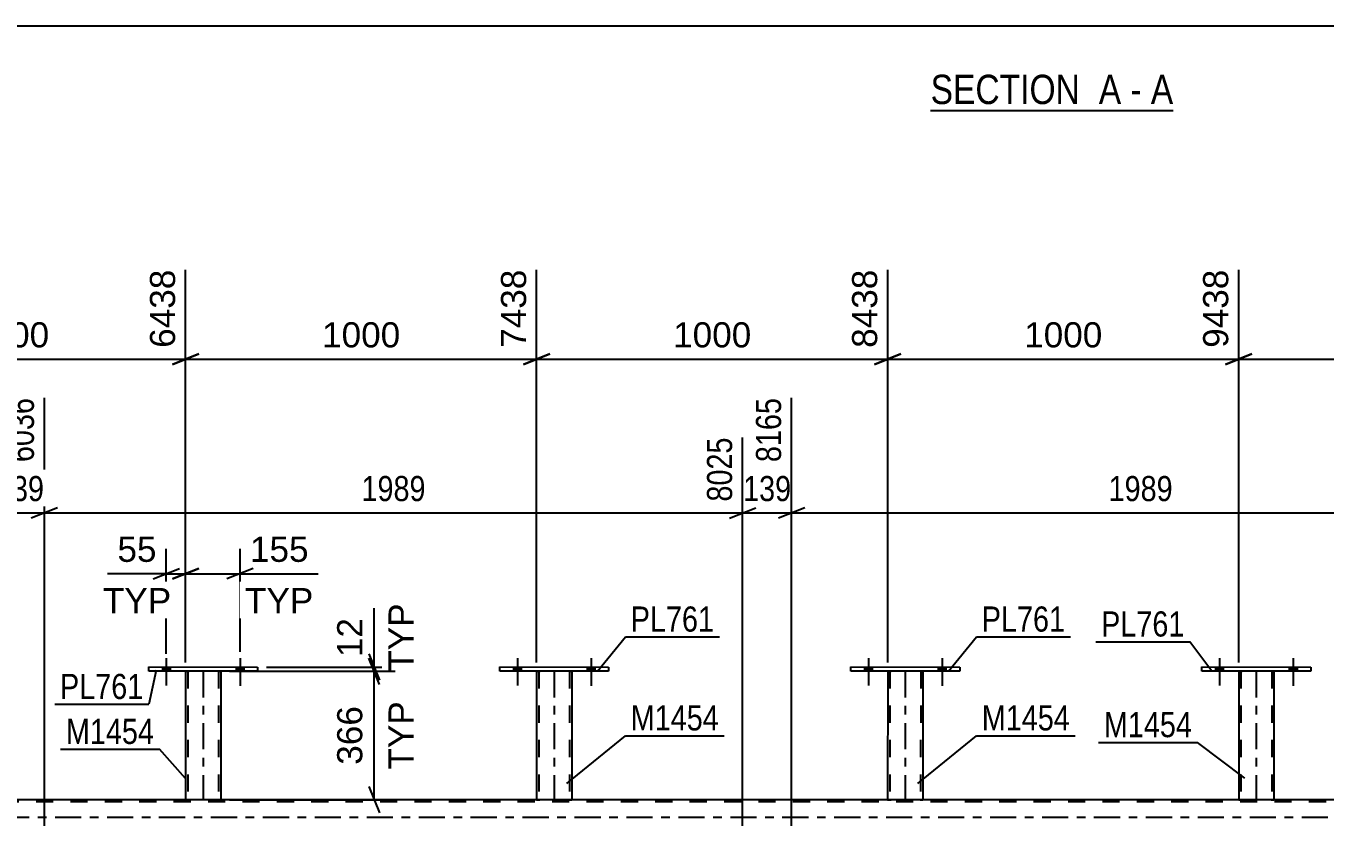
# Model space of a CAD drawing. Header units: millimetres. Extents: x 0 to 3371, y 0 to 1899.
# Drawn here: x 279.7 to 427.7, y 411.1 to 502.2 of the extents above; entities that cross this region are included whole.
import ezdxf

# ---------------------------------------------------------------- set-up
doc = ezdxf.new("R2010")
doc.units = ezdxf.units.MM
doc.linetypes.add('DXK_LINE_DOT2', pattern=[3.9198, 1.9599, -1.9599])
doc.linetypes.add('DXK_LINE_DOT3', pattern=[5.9187, 2.979, -0.9799, 0.9799, -0.9799])
doc.styles.add('Arial', font='ARIAL.TTF', dxfattribs={"height": 0.2})
doc.styles.add('Arial Narrow', font='ARIALN.TTF', dxfattribs={"height": 0.2})

# ---------------------------------------------------------------- blocks, each defined once
blk = doc.blocks.new('Unknown-203723786-11 - 5508')
at = {"color": 6, "linetype": 'Continuous'}
blk.add_line((382.79, 492.6), (410.44, 492.6), dxfattribs=at)
at = {"color": 0, "linetype": 'Continuous'}
for points in [[(400.9, 493.35), (400.9, 496.85), (382.79, 496.85), (382.79, 493.35)], [(404.51, 493.35), (404.51, 496.85), (401.95, 496.85), (401.95, 493.35)], [(406.83, 493.35), (406.83, 496.85), (405.56, 496.85), (405.56, 493.35)], [(410.44, 493.35), (410.44, 496.85), (407.88, 496.85), (407.88, 493.35)]]:
    blk.add_wipeout(points, dxfattribs=at)
at = {"color": 7, "linetype": 'Continuous', "style": 'Arial Narrow'}
for s, p in [('SECTION ', (382.79, 493.35)), ('A', (401.95, 493.35)), ('A', (407.88, 493.35)), ('-', (405.56, 493.35))]:
    blk.add_text(s, height=3.34, dxfattribs=at).set_placement(p)
blk = doc.blocks.new('Part-203723786-2954 - 2801')
at = {"color": 2, "linetype": 'Continuous'}
for p, q in [((413.7, 428.72), (413.7, 429.2)), ((413.7, 429.2), (426.1, 429.19)), ((426.1, 428.71), (413.7, 428.72)), ((426.1, 429.19), (426.1, 428.71))]:
    blk.add_line(p, q, dxfattribs=at)
blk = doc.blocks.new('Part-203723786-2871 - 2801')
at = {"color": 2, "linetype": 'Continuous'}
for p, q in [((297.9, 428.72), (297.9, 414.08)), ((301.9, 428.72), (301.9, 414.08)), ((297.93, 414.08), (297.9, 414.08)), ((298.04, 414.08), (297.93, 414.08)), ((298.19, 414.08), (298.04, 414.08)), ((301.6, 414.08), (298.19, 414.08)), ((301.76, 414.08), (301.6, 414.08)), ((301.86, 414.08), (301.76, 414.08)), ((301.9, 414.08), (301.86, 414.08))]:
    blk.add_line(p, q, dxfattribs=at)
at = {"color": 7, "linetype": 'DXK_LINE_DOT2'}
for p, q in [((297.9, 428.72), (297.9, 428.72)), ((297.9, 428.72), (297.9, 428.72)), ((297.9, 428.72), (297.9, 428.72)), ((297.94, 428.72), (297.9, 428.72)), ((297.9, 428.72), (297.94, 428.72)), ((298.04, 428.72), (297.94, 428.72)), ((297.94, 428.72), (298.04, 428.72)), ((298.2, 428.72), (298.04, 428.72)), ((298.04, 428.72), (298.2, 428.72)), ((298.14, 428.72), (298.14, 428.72)), ((298.14, 428.72), (298.14, 414.08)), ((298.16, 428.72), (298.14, 428.72)), ((298.14, 428.72), (298.16, 428.72)), ((298.21, 428.72), (298.16, 428.72)), ((298.16, 428.72), (298.21, 428.72)), ((301.6, 428.72), (298.2, 428.72)), ((301.6, 428.72), (298.2, 428.72)), ((301.51, 428.72), (298.21, 428.72)), ((298.21, 428.72), (298.29, 428.72)), ((301.59, 428.72), (298.29, 428.72)), ((301.59, 428.72), (301.51, 428.72)), ((301.64, 428.72), (301.59, 428.72)), ((301.59, 428.72), (301.64, 428.72)), ((301.6, 428.72), (301.76, 428.72)), ((301.76, 428.72), (301.6, 428.72)), ((301.66, 428.72), (301.64, 428.72)), ((301.64, 428.72), (301.66, 428.72)), ((301.66, 428.72), (301.66, 428.72)), ((301.66, 428.72), (301.66, 414.08)), ((301.76, 428.72), (301.86, 428.72)), ((301.86, 428.72), (301.76, 428.72)), ((301.86, 428.72), (301.9, 428.72)), ((301.9, 428.72), (301.86, 428.72)), ((301.9, 428.72), (301.9, 428.72)), ((301.9, 428.72), (301.9, 428.72)), ((301.9, 428.72), (301.9, 428.72)), ((297.9, 414.08), (297.93, 414.08)), ((297.93, 414.08), (298.04, 414.08)), ((298.04, 414.08), (298.19, 414.08)), ((298.14, 414.08), (298.15, 414.08)), ((298.14, 414.08), (298.15, 414.08)), ((301.51, 414.08), (298.15, 414.08)), ((298.15, 414.08), (298.19, 414.08)), ((301.6, 414.08), (298.19, 414.08)), ((298.19, 414.08), (298.21, 414.08)), ((298.21, 414.08), (298.28, 414.08)), ((301.59, 414.08), (298.28, 414.08)), ((301.59, 414.08), (301.51, 414.08)), ((301.64, 414.08), (301.59, 414.08)), ((301.59, 414.08), (301.64, 414.08)), ((301.6, 414.08), (301.76, 414.08)), ((301.66, 414.08), (301.64, 414.08)), ((301.64, 414.08), (301.66, 414.08)), ((301.76, 414.08), (301.86, 414.08)), ((301.86, 414.08), (301.9, 414.08))]:
    blk.add_line(p, q, dxfattribs=at)
at = {"color": 7, "linetype": 'DXK_LINE_DOT3'}
blk.add_line((299.9, 428.72), (299.9, 414.08), dxfattribs=at)
blk = doc.blocks.new('Bolt-203723786-3296 - 2801')
at = {"linetype": 'Continuous'}
for points in [[(415.26, 428.72), (416.14, 428.72), (416.14, 429.2), (415.26, 429.2)], [(423.66, 428.71), (424.54, 428.71), (424.54, 429.19), (423.66, 429.19)]]:
    blk.add_hatch(color=1, dxfattribs=at).paths.add_polyline_path(points)
at = {"color": 1, "linetype": 'Continuous'}
for p, q in [((415.7, 430.2), (415.7, 427.08)), ((424.1, 430.19), (424.1, 427.07)), ((415.26, 429.2), (415.26, 428.72)), ((416.14, 429.2), (416.14, 428.72)), ((423.66, 429.19), (423.66, 428.71)), ((424.54, 429.19), (424.54, 428.71))]:
    blk.add_line(p, q, dxfattribs=at)
blk = doc.blocks.new('Bolt-203723786-2903 - 2801')
at = {"linetype": 'Continuous'}
for points in [[(335.26, 428.72), (336.14, 428.72), (336.14, 429.2), (335.26, 429.2)], [(343.66, 428.71), (344.54, 428.71), (344.54, 429.19), (343.66, 429.19)]]:
    blk.add_hatch(color=1, dxfattribs=at).paths.add_polyline_path(points)
at = {"color": 1, "linetype": 'Continuous'}
for p, q in [((335.7, 430.2), (335.7, 427.08)), ((344.1, 430.19), (344.1, 427.07)), ((335.26, 429.2), (335.26, 428.72)), ((336.14, 429.2), (336.14, 428.72)), ((343.66, 429.19), (343.66, 428.71)), ((344.54, 429.19), (344.54, 428.71))]:
    blk.add_line(p, q, dxfattribs=at)
blk = doc.blocks.new('Bolt-203723786-2904 - 2801')
at = {"linetype": 'Continuous'}
for points in [[(335.26, 428.72), (336.14, 428.72), (336.14, 429.2), (335.26, 429.2)], [(343.66, 428.71), (344.54, 428.71), (344.54, 429.19), (343.66, 429.19)]]:
    blk.add_hatch(color=1, dxfattribs=at).paths.add_polyline_path(points)
at = {"color": 1, "linetype": 'Continuous'}
for p, q in [((335.7, 430.2), (335.7, 427.08)), ((344.1, 430.19), (344.1, 427.07)), ((335.26, 429.2), (335.26, 428.72)), ((336.14, 429.2), (336.14, 428.72)), ((343.66, 429.19), (343.66, 428.71)), ((344.54, 429.19), (344.54, 428.71))]:
    blk.add_line(p, q, dxfattribs=at)
blk = doc.blocks.new('Bolt-203723786-3226 - 2801')
at = {"linetype": 'Continuous'}
for points in [[(295.26, 428.72), (296.14, 428.72), (296.14, 429.2), (295.26, 429.2)], [(303.66, 428.71), (304.54, 428.71), (304.54, 429.19), (303.66, 429.19)]]:
    blk.add_hatch(color=1, dxfattribs=at).paths.add_polyline_path(points)
at = {"color": 1, "linetype": 'Continuous'}
for p, q in [((295.7, 430.2), (295.7, 427.08)), ((304.1, 430.19), (304.1, 427.07)), ((295.26, 429.2), (295.26, 428.72)), ((296.14, 429.2), (296.14, 428.72)), ((303.66, 429.19), (303.66, 428.71)), ((304.54, 429.19), (304.54, 428.71))]:
    blk.add_line(p, q, dxfattribs=at)
blk = doc.blocks.new('Bolt-203723786-3197 - 2801')
at = {"linetype": 'Continuous'}
for points in [[(375.26, 428.72), (376.14, 428.72), (376.14, 429.2), (375.26, 429.2)], [(383.66, 428.71), (384.54, 428.71), (384.54, 429.19), (383.66, 429.19)]]:
    blk.add_hatch(color=1, dxfattribs=at).paths.add_polyline_path(points)
at = {"color": 1, "linetype": 'Continuous'}
for p, q in [((375.7, 430.2), (375.7, 427.08)), ((384.1, 430.19), (384.1, 427.07)), ((375.26, 429.2), (375.26, 428.72)), ((376.14, 429.2), (376.14, 428.72)), ((383.66, 429.19), (383.66, 428.71)), ((384.54, 429.19), (384.54, 428.71))]:
    blk.add_line(p, q, dxfattribs=at)
blk = doc.blocks.new('Part-203723786-2979 - 2801')
at = {"color": 2, "linetype": 'Continuous'}
for p, q in [((337.9, 428.72), (337.89, 414.08)), ((341.9, 428.72), (341.89, 414.08)), ((337.93, 414.08), (337.89, 414.08)), ((338.04, 414.08), (337.93, 414.08)), ((338.19, 414.08), (338.04, 414.08)), ((341.6, 414.08), (338.19, 414.08)), ((341.75, 414.08), (341.6, 414.08)), ((341.86, 414.08), (341.75, 414.08)), ((341.89, 414.08), (341.86, 414.08))]:
    blk.add_line(p, q, dxfattribs=at)
at = {"color": 7, "linetype": 'DXK_LINE_DOT2'}
for p, q in [((337.9, 428.72), (337.9, 428.72)), ((337.9, 428.72), (337.9, 428.72)), ((337.9, 428.72), (337.9, 428.72)), ((337.94, 428.72), (337.9, 428.72)), ((337.9, 428.72), (337.94, 428.72)), ((338.04, 428.72), (337.94, 428.72)), ((337.94, 428.72), (338.04, 428.72)), ((338.2, 428.72), (338.04, 428.72)), ((338.04, 428.72), (338.2, 428.72)), ((338.14, 428.72), (338.13, 414.08)), ((338.14, 428.72), (338.14, 428.72)), ((338.16, 428.72), (338.14, 428.72)), ((338.14, 428.72), (338.16, 428.72)), ((338.21, 428.72), (338.16, 428.72)), ((338.16, 428.72), (338.21, 428.72)), ((341.6, 428.72), (338.2, 428.72)), ((341.6, 428.72), (338.2, 428.72)), ((341.51, 428.72), (338.21, 428.72)), ((338.21, 428.72), (338.29, 428.72)), ((341.59, 428.72), (338.29, 428.72)), ((341.59, 428.72), (341.51, 428.72)), ((341.64, 428.72), (341.59, 428.72)), ((341.59, 428.72), (341.64, 428.72)), ((341.6, 428.72), (341.76, 428.72)), ((341.76, 428.72), (341.6, 428.72)), ((341.66, 428.72), (341.64, 428.72)), ((341.64, 428.72), (341.66, 428.72)), ((341.66, 428.72), (341.65, 414.08)), ((341.66, 428.72), (341.66, 428.72)), ((341.76, 428.72), (341.86, 428.72)), ((341.86, 428.72), (341.76, 428.72)), ((341.86, 428.72), (341.9, 428.72)), ((341.9, 428.72), (341.86, 428.72)), ((341.9, 428.72), (341.9, 428.72)), ((341.9, 428.72), (341.9, 428.72)), ((341.9, 428.72), (341.9, 428.72)), ((337.89, 414.08), (337.93, 414.08)), ((337.93, 414.08), (338.04, 414.08)), ((338.04, 414.08), (338.19, 414.08)), ((338.13, 414.08), (338.15, 414.08)), ((338.13, 414.08), (338.15, 414.08)), ((341.51, 414.08), (338.15, 414.08)), ((338.15, 414.08), (338.19, 414.08)), ((341.6, 414.08), (338.19, 414.08)), ((338.19, 414.08), (338.21, 414.08)), ((338.21, 414.08), (338.28, 414.08)), ((341.58, 414.08), (338.28, 414.08)), ((341.58, 414.08), (341.51, 414.08)), ((341.64, 414.08), (341.58, 414.08)), ((341.58, 414.08), (341.64, 414.08)), ((341.6, 414.08), (341.75, 414.08)), ((341.65, 414.08), (341.64, 414.08)), ((341.64, 414.08), (341.65, 414.08)), ((341.75, 414.08), (341.86, 414.08)), ((341.86, 414.08), (341.89, 414.08))]:
    blk.add_line(p, q, dxfattribs=at)
at = {"color": 7, "linetype": 'DXK_LINE_DOT3'}
blk.add_line((339.9, 428.72), (339.89, 414.08), dxfattribs=at)
blk = doc.blocks.new('Part-203723786-2984 - 2801')
at = {"color": 2, "linetype": 'Continuous'}
for p, q in [((333.7, 428.72), (333.7, 429.2)), ((333.7, 429.2), (346.1, 429.19)), ((346.1, 428.71), (333.7, 428.72)), ((346.1, 429.19), (346.1, 428.71))]:
    blk.add_line(p, q, dxfattribs=at)
blk = doc.blocks.new('Part-203723786-3054 - 2801')
at = {"color": 2, "linetype": 'Continuous'}
for p, q in [((293.7, 428.72), (293.7, 429.2)), ((293.7, 429.2), (306.1, 429.19)), ((306.1, 428.71), (293.7, 428.72)), ((306.1, 429.19), (306.1, 428.71))]:
    blk.add_line(p, q, dxfattribs=at)
blk = doc.blocks.new('Part-203723786-3059 - 2801')
at = {"color": 2, "linetype": 'Continuous'}
for p, q in [((377.9, 428.72), (377.89, 414.08)), ((381.9, 428.72), (381.89, 414.08)), ((377.93, 414.08), (377.89, 414.08)), ((378.03, 414.08), (377.93, 414.08)), ((378.19, 414.08), (378.03, 414.08)), ((381.6, 414.08), (378.19, 414.08)), ((381.75, 414.08), (381.6, 414.08)), ((381.86, 414.08), (381.75, 414.08)), ((381.89, 414.08), (381.86, 414.08))]:
    blk.add_line(p, q, dxfattribs=at)
at = {"color": 7, "linetype": 'DXK_LINE_DOT2'}
for p, q in [((377.9, 428.72), (377.9, 428.72)), ((377.9, 428.72), (377.9, 428.72)), ((377.9, 428.72), (377.9, 428.72)), ((377.93, 428.72), (377.9, 428.72)), ((377.9, 428.72), (377.93, 428.72)), ((378.04, 428.72), (377.93, 428.72)), ((377.93, 428.72), (378.04, 428.72)), ((378.19, 428.72), (378.04, 428.72)), ((378.04, 428.72), (378.19, 428.72)), ((378.14, 428.72), (378.13, 414.08)), ((378.14, 428.72), (378.14, 428.72)), ((378.16, 428.72), (378.14, 428.72)), ((378.14, 428.72), (378.16, 428.72)), ((378.21, 428.72), (378.16, 428.72)), ((378.16, 428.72), (378.21, 428.72)), ((381.6, 428.72), (378.19, 428.72)), ((381.6, 428.72), (378.19, 428.72)), ((381.51, 428.72), (378.21, 428.72)), ((378.21, 428.72), (378.29, 428.72)), ((381.59, 428.72), (378.29, 428.72)), ((381.59, 428.72), (381.51, 428.72)), ((381.64, 428.72), (381.59, 428.72)), ((381.59, 428.72), (381.64, 428.72)), ((381.6, 428.72), (381.76, 428.72)), ((381.76, 428.72), (381.6, 428.72)), ((381.66, 428.72), (381.64, 428.72)), ((381.64, 428.72), (381.66, 428.72)), ((381.66, 428.72), (381.65, 414.08)), ((381.66, 428.72), (381.66, 428.72)), ((381.76, 428.72), (381.86, 428.72)), ((381.86, 428.72), (381.76, 428.72)), ((381.86, 428.72), (381.9, 428.72)), ((381.9, 428.72), (381.86, 428.72)), ((381.9, 428.72), (381.9, 428.72)), ((381.9, 428.72), (381.9, 428.72)), ((381.9, 428.72), (381.9, 428.72)), ((377.89, 414.08), (377.93, 414.08)), ((377.93, 414.08), (378.03, 414.08)), ((378.03, 414.08), (378.19, 414.08)), ((378.13, 414.08), (378.15, 414.08)), ((378.13, 414.08), (378.15, 414.08)), ((381.51, 414.08), (378.15, 414.08)), ((378.15, 414.08), (378.19, 414.08)), ((381.6, 414.08), (378.19, 414.08)), ((378.19, 414.08), (378.2, 414.08)), ((378.2, 414.08), (378.28, 414.08)), ((381.58, 414.08), (378.28, 414.08)), ((381.58, 414.08), (381.51, 414.08)), ((381.64, 414.08), (381.58, 414.08)), ((381.58, 414.08), (381.64, 414.08)), ((381.6, 414.08), (381.75, 414.08)), ((381.65, 414.08), (381.64, 414.08)), ((381.64, 414.08), (381.65, 414.08)), ((381.75, 414.08), (381.86, 414.08)), ((381.86, 414.08), (381.89, 414.08))]:
    blk.add_line(p, q, dxfattribs=at)
at = {"color": 7, "linetype": 'DXK_LINE_DOT3'}
blk.add_line((379.9, 428.72), (379.89, 414.08), dxfattribs=at)
blk = doc.blocks.new('Part-203723786-3064 - 2801')
at = {"color": 2, "linetype": 'Continuous'}
for p, q in [((373.7, 428.72), (373.7, 429.2)), ((373.7, 429.2), (386.1, 429.19)), ((386.1, 428.71), (373.7, 428.72)), ((386.1, 429.19), (386.1, 428.71))]:
    blk.add_line(p, q, dxfattribs=at)
blk = doc.blocks.new('Part-203723786-3069 - 2801')
at = {"color": 2, "linetype": 'Continuous'}
for p, q in [((417.9, 428.72), (417.9, 414.08)), ((421.9, 428.72), (421.9, 414.08)), ((417.93, 414.08), (417.9, 414.08)), ((418.04, 414.08), (417.93, 414.08)), ((418.19, 414.08), (418.04, 414.08)), ((421.6, 414.08), (418.19, 414.08)), ((421.76, 414.08), (421.6, 414.08)), ((421.86, 414.08), (421.76, 414.08)), ((421.9, 414.08), (421.86, 414.08))]:
    blk.add_line(p, q, dxfattribs=at)
at = {"color": 7, "linetype": 'DXK_LINE_DOT2'}
for p, q in [((417.9, 428.72), (417.9, 428.72)), ((417.9, 428.72), (417.9, 428.72)), ((417.9, 428.72), (417.9, 428.72)), ((417.94, 428.72), (417.9, 428.72)), ((417.9, 428.72), (417.94, 428.72)), ((418.04, 428.72), (417.94, 428.72)), ((417.94, 428.72), (418.04, 428.72)), ((418.2, 428.72), (418.04, 428.72)), ((418.04, 428.72), (418.2, 428.72)), ((418.14, 428.72), (418.14, 428.72)), ((418.14, 428.72), (418.14, 414.08)), ((418.16, 428.72), (418.14, 428.72)), ((418.14, 428.72), (418.16, 428.72)), ((418.21, 428.72), (418.16, 428.72)), ((418.16, 428.72), (418.21, 428.72)), ((421.6, 428.72), (418.2, 428.72)), ((421.6, 428.72), (418.2, 428.72)), ((421.51, 428.72), (418.21, 428.72)), ((418.21, 428.72), (418.29, 428.72)), ((421.59, 428.72), (418.29, 428.72)), ((421.59, 428.72), (421.51, 428.72)), ((421.64, 428.72), (421.59, 428.72)), ((421.59, 428.72), (421.64, 428.72)), ((421.6, 428.72), (421.76, 428.72)), ((421.76, 428.72), (421.6, 428.72)), ((421.66, 428.72), (421.64, 428.72)), ((421.64, 428.72), (421.66, 428.72)), ((421.66, 428.72), (421.66, 428.72)), ((421.66, 428.72), (421.66, 414.08)), ((421.76, 428.72), (421.86, 428.72)), ((421.86, 428.72), (421.76, 428.72)), ((421.86, 428.72), (421.9, 428.72)), ((421.9, 428.72), (421.86, 428.72)), ((421.9, 428.72), (421.9, 428.72)), ((421.9, 428.72), (421.9, 428.72)), ((421.9, 428.72), (421.9, 428.72)), ((417.9, 414.08), (417.93, 414.08)), ((417.93, 414.08), (418.04, 414.08)), ((418.04, 414.08), (418.19, 414.08)), ((418.14, 414.08), (418.15, 414.08)), ((418.14, 414.08), (418.15, 414.08)), ((421.51, 414.08), (418.15, 414.08)), ((418.15, 414.08), (418.19, 414.08)), ((421.6, 414.08), (418.19, 414.08)), ((418.19, 414.08), (418.21, 414.08)), ((418.21, 414.08), (418.28, 414.08)), ((421.59, 414.08), (418.28, 414.08)), ((421.59, 414.08), (421.51, 414.08)), ((421.64, 414.08), (421.59, 414.08)), ((421.59, 414.08), (421.64, 414.08)), ((421.6, 414.08), (421.76, 414.08)), ((421.66, 414.08), (421.64, 414.08)), ((421.64, 414.08), (421.66, 414.08)), ((421.76, 414.08), (421.86, 414.08)), ((421.86, 414.08), (421.9, 414.08))]:
    blk.add_line(p, q, dxfattribs=at)
at = {"color": 7, "linetype": 'DXK_LINE_DOT3'}
blk.add_line((419.9, 428.72), (419.9, 414.08), dxfattribs=at)
blk = doc.blocks.new('Bolt-203723786-3227 - 2801')
at = {"linetype": 'Continuous'}
for points in [[(295.26, 428.72), (296.14, 428.72), (296.14, 429.2), (295.26, 429.2)], [(303.66, 428.71), (304.54, 428.71), (304.54, 429.19), (303.66, 429.19)]]:
    blk.add_hatch(color=1, dxfattribs=at).paths.add_polyline_path(points)
at = {"color": 1, "linetype": 'Continuous'}
for p, q in [((295.7, 430.2), (295.7, 427.08)), ((304.1, 430.19), (304.1, 427.07)), ((295.26, 429.2), (295.26, 428.72)), ((296.14, 429.2), (296.14, 428.72)), ((303.66, 429.19), (303.66, 428.71)), ((304.54, 429.19), (304.54, 428.71))]:
    blk.add_line(p, q, dxfattribs=at)
blk = doc.blocks.new('Part-203723786-3246 - 2801')
at = {"color": 7, "linetype": 'DXK_LINE_DOT2'}
for p, q in [((761.03, 413.84), (40.36, 413.84)), ((301.9, 414.08), (301.42, 414.08)), ((341.89, 414.08), (341.41, 414.08)), ((381.89, 414.08), (381.41, 414.08)), ((421.9, 414.08), (421.42, 414.08))]:
    blk.add_line(p, q, dxfattribs=at)
at = {"color": 2, "linetype": 'Continuous'}
for p, q in [((301.42, 414.08), (261.9, 414.08)), ((341.41, 414.08), (301.9, 414.08)), ((381.41, 414.08), (341.89, 414.08)), ((421.42, 414.08), (381.89, 414.08)), ((461.42, 414.08), (421.9, 414.08))]:
    blk.add_line(p, q, dxfattribs=at)
at = {"color": 7, "linetype": 'DXK_LINE_DOT3'}
blk.add_line((40.36, 412.08), (761.03, 412.08), dxfattribs=at)
blk = doc.blocks.new('Bolt-203723786-3297 - 2801')
at = {"linetype": 'Continuous'}
for points in [[(415.26, 428.72), (416.14, 428.72), (416.14, 429.2), (415.26, 429.2)], [(423.66, 428.71), (424.54, 428.71), (424.54, 429.19), (423.66, 429.19)]]:
    blk.add_hatch(color=1, dxfattribs=at).paths.add_polyline_path(points)
at = {"color": 1, "linetype": 'Continuous'}
for p, q in [((415.7, 430.2), (415.7, 427.08)), ((424.1, 430.19), (424.1, 427.07)), ((415.26, 429.2), (415.26, 428.72)), ((416.14, 429.2), (416.14, 428.72)), ((423.66, 429.19), (423.66, 428.71)), ((424.54, 429.19), (424.54, 428.71))]:
    blk.add_line(p, q, dxfattribs=at)
blk = doc.blocks.new('Bolt-203723786-3318 - 2801')
at = {"linetype": 'Continuous'}
for points in [[(375.26, 428.72), (376.14, 428.72), (376.14, 429.2), (375.26, 429.2)], [(383.66, 428.71), (384.54, 428.71), (384.54, 429.19), (383.66, 429.19)]]:
    blk.add_hatch(color=1, dxfattribs=at).paths.add_polyline_path(points)
at = {"color": 1, "linetype": 'Continuous'}
for p, q in [((375.7, 430.2), (375.7, 427.08)), ((384.1, 430.19), (384.1, 427.07)), ((375.26, 429.2), (375.26, 428.72)), ((376.14, 429.2), (376.14, 428.72)), ((383.66, 429.19), (383.66, 428.71)), ((384.54, 429.19), (384.54, 428.71))]:
    blk.add_line(p, q, dxfattribs=at)
blk = doc.blocks.new('StraightDimension-203723786-6045 - 5508')
at = {"color": 7, "linetype": 'Continuous'}
blk.add_line((39.72, 502.25), (750.17, 502.25), dxfattribs=at)
blk = doc.blocks.new('StraightDimension-203723786-4493 - 2801')
at = {"color": 7, "linetype": 'Continuous'}
for p, q in [((337.9, 429.72), (337.9, 474.47)), ((377.9, 429.72), (377.9, 474.47)), ((339.4, 464.87), (336.4, 463.67)), ((376.4, 463.67), (379.4, 464.87)), ((337.9, 464.27), (377.9, 464.27))]:
    blk.add_line(p, q, dxfattribs=at)
at = {"color": 0}
blk.add_wipeout([(362.95, 465.02), (362.95, 469.22), (352.85, 469.22), (352.85, 465.02)], dxfattribs=at)
at = {"color": 3, "style": 'Arial'}
blk.add_text('1000', height=2.865, dxfattribs=at).set_placement((353.45, 465.62))
at = {"color": 0, "linetype": 'Continuous'}
blk.add_wipeout([(377.3, 475.07), (373.1, 475.07), (373.1, 464.97), (377.3, 464.97)], dxfattribs=at)
at = {"color": 3, "linetype": 'Continuous', "style": 'Arial'}
blk.add_text('8438', height=2.865, rotation=90.0002, dxfattribs=at).set_placement((376.7, 465.57))
blk = doc.blocks.new('StraightDimension-203723786-3433 - 2801')
at = {"color": 7, "linetype": 'Continuous'}
for p, q in [((319.38, 429.19), (319.38, 435.89)), ((319.38, 429.19), (319.38, 435.89)), ((318.78, 430.69), (319.98, 427.69)), ((319.98, 427.22), (318.78, 430.22)), ((302.9, 428.72), (321.78, 428.72)), ((307.1, 429.19), (321.78, 429.19)), ((319.38, 428.72), (319.38, 429.19))]:
    blk.add_line(p, q, dxfattribs=at)
at = {"color": 0, "linetype": 'Continuous'}
blk.add_wipeout([(324.48, 437.03), (320.28, 437.03), (320.28, 428.06), (324.48, 428.06)], dxfattribs=at)
at = {"color": 0}
blk.add_wipeout([(318.63, 435.37), (314.43, 435.37), (314.43, 429.72), (318.63, 429.72)], dxfattribs=at)
at = {"color": 3, "linetype": 'Continuous', "style": 'Arial'}
blk.add_text('TYP', height=2.865, rotation=90.0002, dxfattribs=at).set_placement((323.88, 428.66))
at = {"color": 3, "style": 'Arial'}
blk.add_text('12', height=2.865, rotation=90.0002, dxfattribs=at).set_placement((318.03, 430.32))
blk = doc.blocks.new('StraightDimension-203723786-3863 - 2801')
at = {"color": 7, "linetype": 'Continuous'}
for p, q in [((366.95, 411.08), (366.95, 459.86)), ((361.37, 411.08), (361.37, 455.36)), ((359.87, 446.15), (362.87, 447.35)), ((368.45, 447.35), (365.45, 446.15)), ((361.37, 446.75), (366.95, 446.75))]:
    blk.add_line(p, q, dxfattribs=at)
at = {"color": 0}
blk.add_wipeout([(367.5, 447.5), (367.5, 451.7), (360.82, 451.7), (360.82, 447.5)], dxfattribs=at)
at = {"color": 3, "style": 'Arial Narrow'}
blk.add_text('139', height=2.863, dxfattribs=at).set_placement((361.42, 448.1))
at = {"color": 0, "linetype": 'Continuous'}
blk.add_wipeout([(366.35, 460.46), (362.15, 460.46), (362.15, 451.95), (366.35, 451.95)], dxfattribs=at)
at = {"color": 3, "linetype": 'Continuous', "style": 'Arial Narrow'}
blk.add_text('8165', height=2.863, rotation=90.0002, dxfattribs=at).set_placement((365.75, 452.55))
blk = doc.blocks.new('StraightDimension-203723786-4591 - 2801')
at = {"color": 7, "linetype": 'Continuous'}
for p, q in [((295.7, 430.7), (295.7, 442.68)), ((297.9, 429.72), (297.9, 442.68)), ((295.7, 439.83), (289, 439.83)), ((295.7, 439.83), (289, 439.83)), ((294.2, 439.23), (297.2, 440.43)), ((295.7, 439.83), (297.9, 439.83)), ((299.4, 440.43), (296.4, 439.23))]:
    blk.add_line(p, q, dxfattribs=at)
at = {"color": 0}
blk.add_wipeout([(295.18, 440.58), (295.18, 444.78), (289.53, 444.78), (289.53, 440.58)], dxfattribs=at)
at = {"color": 0, "linetype": 'Continuous'}
blk.add_wipeout([(296.84, 434.73), (296.84, 438.93), (287.87, 438.93), (287.87, 434.73)], dxfattribs=at)
at = {"color": 3, "style": 'Arial'}
blk.add_text('55', height=2.865, dxfattribs=at).set_placement((290.13, 441.18))
at = {"color": 3, "linetype": 'Continuous', "style": 'Arial'}
blk.add_text('TYP', height=2.865, dxfattribs=at).set_placement((288.47, 435.33))
blk = doc.blocks.new('StraightDimension-203723786-3839 - 2801')
at = {"color": 7, "linetype": 'Continuous'}
for p, q in [((366.95, 411.08), (366.95, 459.86)), ((446.51, 411.08), (446.51, 457.19)), ((368.45, 447.35), (365.45, 446.15)), ((445.01, 446.15), (448.01, 447.35)), ((366.95, 446.75), (446.51, 446.75))]:
    blk.add_line(p, q, dxfattribs=at)
at = {"color": 0}
blk.add_wipeout([(410.99, 447.5), (410.99, 451.7), (402.47, 451.7), (402.47, 447.5)], dxfattribs=at)
at = {"color": 3, "style": 'Arial Narrow'}
blk.add_text('1989', height=2.863, dxfattribs=at).set_placement((403.07, 448.1))
at = {"color": 0, "linetype": 'Continuous'}
blk.add_wipeout([(445.91, 457.79), (441.71, 457.79), (441.71, 447.45), (445.91, 447.45)], dxfattribs=at)
at = {"color": 3, "linetype": 'Continuous', "style": 'Arial Narrow'}
blk.add_text('10154', height=2.863, rotation=90.0002, dxfattribs=at).set_placement((445.31, 448.05))
blk = doc.blocks.new('StraightDimension-203723786-4473 - 2801')
at = {"color": 7, "linetype": 'Continuous'}
for p, q in [((457.9, 429.72), (457.9, 476.69)), ((417.9, 429.72), (417.9, 474.47)), ((419.4, 464.87), (416.4, 463.67)), ((456.4, 463.67), (459.4, 464.87)), ((417.9, 464.27), (457.9, 464.27))]:
    blk.add_line(p, q, dxfattribs=at)
at = {"color": 0}
blk.add_wipeout([(442.95, 465.02), (442.95, 469.22), (432.85, 469.22), (432.85, 465.02)], dxfattribs=at)
at = {"color": 3, "style": 'Arial'}
blk.add_text('1000', height=2.865, dxfattribs=at).set_placement((433.45, 465.62))
at = {"color": 0, "linetype": 'Continuous'}
blk.add_wipeout([(457.3, 477.29), (453.1, 477.29), (453.1, 464.97), (457.3, 464.97)], dxfattribs=at)
at = {"color": 3, "linetype": 'Continuous', "style": 'Arial'}
blk.add_text('10438', height=2.865, rotation=90.0002, dxfattribs=at).set_placement((456.7, 465.57))
blk = doc.blocks.new('StraightDimension-203723786-4503 - 2801')
at = {"color": 7, "linetype": 'Continuous'}
for p, q in [((297.9, 429.72), (297.9, 474.47)), ((337.9, 429.72), (337.9, 474.47)), ((299.4, 464.87), (296.4, 463.67)), ((336.4, 463.67), (339.4, 464.87)), ((297.9, 464.27), (337.9, 464.27))]:
    blk.add_line(p, q, dxfattribs=at)
at = {"color": 0}
blk.add_wipeout([(322.95, 465.02), (322.95, 469.22), (312.85, 469.22), (312.85, 465.02)], dxfattribs=at)
at = {"color": 3, "style": 'Arial'}
blk.add_text('1000', height=2.865, dxfattribs=at).set_placement((313.45, 465.62))
at = {"color": 0, "linetype": 'Continuous'}
blk.add_wipeout([(337.3, 475.07), (333.1, 475.07), (333.1, 464.97), (337.3, 464.97)], dxfattribs=at)
at = {"color": 3, "linetype": 'Continuous', "style": 'Arial'}
blk.add_text('7438', height=2.865, rotation=90.0002, dxfattribs=at).set_placement((336.7, 465.57))
blk = doc.blocks.new('StraightDimension-203723786-3887 - 2801')
at = {"color": 7, "linetype": 'Continuous'}
for p, q in [((281.82, 411.08), (281.82, 459.86)), ((361.37, 411.08), (361.37, 455.36)), ((283.32, 447.35), (280.32, 446.15)), ((359.87, 446.15), (362.87, 447.35)), ((281.82, 446.75), (361.37, 446.75))]:
    blk.add_line(p, q, dxfattribs=at)
at = {"color": 0}
blk.add_wipeout([(325.85, 447.5), (325.85, 451.7), (317.34, 451.7), (317.34, 447.5)], dxfattribs=at)
at = {"color": 3, "style": 'Arial Narrow'}
blk.add_text('1989', height=2.863, dxfattribs=at).set_placement((317.94, 448.1))
at = {"color": 0, "linetype": 'Continuous'}
blk.add_wipeout([(360.77, 455.96), (356.57, 455.96), (356.57, 447.45), (360.77, 447.45)], dxfattribs=at)
at = {"color": 3, "linetype": 'Continuous', "style": 'Arial Narrow'}
blk.add_text('8025', height=2.863, rotation=90.0002, dxfattribs=at).set_placement((360.17, 448.05))
blk = doc.blocks.new('StraightDimension-203723786-3441 - 2801')
at = {"color": 7, "linetype": 'Continuous'}
for p, q in [((319.98, 427.22), (318.78, 430.22)), ((302.9, 428.72), (321.78, 428.72)), ((319.38, 414.08), (319.38, 428.72)), ((318.78, 415.58), (319.98, 412.58)), ((302.9, 414.08), (321.78, 414.08))]:
    blk.add_line(p, q, dxfattribs=at)
at = {"color": 0}
blk.add_wipeout([(318.63, 425.33), (314.43, 425.33), (314.43, 417.46), (318.63, 417.46)], dxfattribs=at)
at = {"color": 0, "linetype": 'Continuous'}
blk.add_wipeout([(324.48, 425.89), (320.28, 425.89), (320.28, 416.91), (324.48, 416.91)], dxfattribs=at)
at = {"color": 3, "linetype": 'Continuous', "style": 'Arial'}
blk.add_text('TYP', height=2.865, rotation=90.0002, dxfattribs=at).set_placement((323.88, 417.51))
at = {"color": 3, "style": 'Arial'}
blk.add_text('366', height=2.865, rotation=90.0002, dxfattribs=at).set_placement((318.03, 418.06))
blk = doc.blocks.new('StraightDimension-203723786-3911 - 2801')
at = {"color": 7, "linetype": 'Continuous'}
for p, q in [((281.82, 411.08), (281.82, 459.86)), ((276.24, 411.08), (276.24, 455.36)), ((274.74, 446.15), (277.74, 447.35)), ((283.32, 447.35), (280.32, 446.15)), ((276.24, 446.75), (281.82, 446.75))]:
    blk.add_line(p, q, dxfattribs=at)
at = {"color": 0}
blk.add_wipeout([(282.37, 447.5), (282.37, 451.7), (275.69, 451.7), (275.69, 447.5)], dxfattribs=at)
at = {"color": 3, "style": 'Arial Narrow'}
blk.add_text('139', height=2.863, dxfattribs=at).set_placement((276.29, 448.1))
at = {"color": 0, "linetype": 'Continuous'}
blk.add_wipeout([(281.22, 460.46), (277.02, 460.46), (277.02, 451.95), (281.22, 451.95)], dxfattribs=at)
at = {"color": 3, "linetype": 'Continuous', "style": 'Arial Narrow'}
blk.add_text('6036', height=2.863, rotation=90.0002, dxfattribs=at).set_placement((280.62, 452.55))
blk = doc.blocks.new('StraightDimension-203723786-4483 - 2801')
at = {"color": 7, "linetype": 'Continuous'}
for p, q in [((377.9, 429.72), (377.9, 474.47)), ((417.9, 429.72), (417.9, 474.47)), ((379.4, 464.87), (376.4, 463.67)), ((416.4, 463.67), (419.4, 464.87)), ((377.9, 464.27), (417.9, 464.27))]:
    blk.add_line(p, q, dxfattribs=at)
at = {"color": 0}
blk.add_wipeout([(402.95, 465.02), (402.95, 469.22), (392.85, 469.22), (392.85, 465.02)], dxfattribs=at)
at = {"color": 3, "style": 'Arial'}
blk.add_text('1000', height=2.865, dxfattribs=at).set_placement((393.45, 465.62))
at = {"color": 0, "linetype": 'Continuous'}
blk.add_wipeout([(417.3, 475.07), (413.1, 475.07), (413.1, 464.97), (417.3, 464.97)], dxfattribs=at)
at = {"color": 3, "linetype": 'Continuous', "style": 'Arial'}
blk.add_text('9438', height=2.865, rotation=90.0002, dxfattribs=at).set_placement((416.7, 465.57))
blk = doc.blocks.new('StraightDimension-203723786-4513 - 2801')
at = {"color": 7, "linetype": 'Continuous'}
for p, q in [((257.9, 429.72), (257.9, 474.47)), ((297.9, 429.72), (297.9, 474.47)), ((259.4, 464.87), (256.4, 463.67)), ((296.4, 463.67), (299.4, 464.87)), ((257.9, 464.27), (297.9, 464.27))]:
    blk.add_line(p, q, dxfattribs=at)
at = {"color": 0}
blk.add_wipeout([(282.95, 465.02), (282.95, 469.22), (272.85, 469.22), (272.85, 465.02)], dxfattribs=at)
at = {"color": 3, "style": 'Arial'}
blk.add_text('1000', height=2.865, dxfattribs=at).set_placement((273.45, 465.62))
at = {"color": 0, "linetype": 'Continuous'}
blk.add_wipeout([(297.3, 475.07), (293.1, 475.07), (293.1, 464.97), (297.3, 464.97)], dxfattribs=at)
at = {"color": 3, "linetype": 'Continuous', "style": 'Arial'}
blk.add_text('6438', height=2.865, rotation=90.0002, dxfattribs=at).set_placement((296.7, 465.57))
blk = doc.blocks.new('StraightDimension-203723786-4584 - 2801')
at = {"color": 7, "linetype": 'Continuous'}
for p, q in [((297.9, 429.72), (297.9, 442.68)), ((304.1, 430.91), (304.1, 442.68)), ((296.4, 439.23), (299.4, 440.43)), ((297.9, 439.83), (304.1, 439.83)), ((305.6, 440.43), (302.6, 439.23)), ((304.1, 439.83), (313.02, 439.83)), ((304.1, 439.83), (313.02, 439.83))]:
    blk.add_line(p, q, dxfattribs=at)
at = {"color": 0}
blk.add_wipeout([(312.5, 440.58), (312.5, 444.78), (304.63, 444.78), (304.63, 440.58)], dxfattribs=at)
at = {"color": 0, "linetype": 'Continuous'}
blk.add_wipeout([(313.05, 434.73), (313.05, 438.93), (304.07, 438.93), (304.07, 434.73)], dxfattribs=at)
at = {"color": 3, "style": 'Arial'}
blk.add_text('155', height=2.865, dxfattribs=at).set_placement((305.23, 441.18))
at = {"color": 3, "linetype": 'Continuous', "style": 'Arial'}
blk.add_text('TYP', height=2.865, dxfattribs=at).set_placement((304.67, 435.33))
blk = doc.blocks.new('Mark-203723786-2867 - 2801')
at = {"color": 0}
blk.add_wipeout([(294.31, 420.43), (294.31, 423.43), (284.26, 423.43), (284.26, 420.43)], dxfattribs=at)
blk.add_wipeout([(294.31, 420.43), (294.31, 423.43), (284.26, 423.43), (284.26, 420.43)], dxfattribs=at)
at = {"color": 30, "linetype": 'Continuous'}
for p in [(283.66, 419.83), (297.9, 416.51)]:
    blk.add_line(p, (294.91, 419.83), dxfattribs=at)
at = {"color": 3, "style": 'Arial Narrow'}
blk.add_text('M1454', height=2.863, dxfattribs=at).set_placement((284.26, 420.43))
blk = doc.blocks.new('Mark-203723786-2950 - 2801')
at = {"color": 0}
blk.add_wipeout([(411.72, 432.67), (411.72, 435.67), (402.22, 435.67), (402.22, 432.67)], dxfattribs=at)
blk.add_wipeout([(411.72, 432.67), (411.72, 435.67), (402.22, 435.67), (402.22, 432.67)], dxfattribs=at)
at = {"color": 30, "linetype": 'Continuous'}
for p in [(401.62, 432.07), (414.84, 428.72)]:
    blk.add_line(p, (412.32, 432.07), dxfattribs=at)
at = {"color": 3, "style": 'Arial Narrow'}
blk.add_text('PL761', height=2.863, dxfattribs=at).set_placement((402.22, 432.67))
blk = doc.blocks.new('Mark-203723786-2975 - 2801')
at = {"color": 0}
blk.add_wipeout([(358.67, 421.97), (358.67, 424.97), (348.62, 424.97), (348.62, 421.97)], dxfattribs=at)
blk.add_wipeout([(358.67, 421.97), (358.67, 424.97), (348.62, 424.97), (348.62, 421.97)], dxfattribs=at)
at = {"color": 30, "linetype": 'Continuous'}
for p, q in [((341.34, 415.92), (348.02, 421.37)), ((348.02, 421.37), (359.27, 421.37))]:
    blk.add_line(p, q, dxfattribs=at)
at = {"color": 3, "style": 'Arial Narrow'}
blk.add_text('M1454', height=2.863, dxfattribs=at).set_placement((348.62, 421.97))
blk = doc.blocks.new('Mark-203723786-2980 - 2801')
at = {"color": 0}
blk.add_wipeout([(358.12, 433.23), (358.12, 436.23), (348.62, 436.23), (348.62, 433.23)], dxfattribs=at)
blk.add_wipeout([(358.12, 433.23), (358.12, 436.23), (348.62, 436.23), (348.62, 433.23)], dxfattribs=at)
at = {"color": 30, "linetype": 'Continuous'}
for p, q in [((344.82, 428.71), (348.02, 432.63)), ((348.02, 432.63), (358.72, 432.63))]:
    blk.add_line(p, q, dxfattribs=at)
at = {"color": 3, "style": 'Arial Narrow'}
blk.add_text('PL761', height=2.863, dxfattribs=at).set_placement((348.62, 433.23))
blk = doc.blocks.new('Mark-203723786-3050 - 2801')
at = {"color": 0}
blk.add_wipeout([(293.09, 425.55), (293.09, 428.55), (283.59, 428.55), (283.59, 425.55)], dxfattribs=at)
blk.add_wipeout([(293.09, 425.55), (293.09, 428.55), (283.59, 428.55), (283.59, 425.55)], dxfattribs=at)
at = {"color": 30, "linetype": 'Continuous'}
for p in [(294.53, 428.85), (282.99, 424.95)]:
    blk.add_line(p, (293.69, 424.95), dxfattribs=at)
at = {"color": 3, "style": 'Arial Narrow'}
blk.add_text('PL761', height=2.863, dxfattribs=at).set_placement((283.59, 425.55))
blk = doc.blocks.new('Mark-203723786-3055 - 2801')
at = {"color": 0}
blk.add_wipeout([(398.67, 421.97), (398.67, 424.97), (388.62, 424.97), (388.62, 421.97)], dxfattribs=at)
blk.add_wipeout([(398.67, 421.97), (398.67, 424.97), (388.62, 424.97), (388.62, 421.97)], dxfattribs=at)
at = {"color": 30, "linetype": 'Continuous'}
for p, q in [((381.34, 415.92), (388.02, 421.37)), ((388.02, 421.37), (399.27, 421.37))]:
    blk.add_line(p, q, dxfattribs=at)
at = {"color": 3, "style": 'Arial Narrow'}
blk.add_text('M1454', height=2.863, dxfattribs=at).set_placement((388.62, 421.97))
blk = doc.blocks.new('Mark-203723786-3060 - 2801')
at = {"color": 0}
blk.add_wipeout([(398.12, 433.23), (398.12, 436.23), (388.62, 436.23), (388.62, 433.23)], dxfattribs=at)
blk.add_wipeout([(398.12, 433.23), (398.12, 436.23), (388.62, 436.23), (388.62, 433.23)], dxfattribs=at)
at = {"color": 30, "linetype": 'Continuous'}
for p, q in [((384.82, 428.71), (388.02, 432.63)), ((388.02, 432.63), (398.72, 432.63))]:
    blk.add_line(p, q, dxfattribs=at)
at = {"color": 3, "style": 'Arial Narrow'}
blk.add_text('PL761', height=2.863, dxfattribs=at).set_placement((388.62, 433.23))
blk = doc.blocks.new('Mark-203723786-3065 - 2801')
at = {"color": 0}
blk.add_wipeout([(412.58, 421.2), (412.58, 424.2), (402.53, 424.2), (402.53, 421.2)], dxfattribs=at)
blk.add_wipeout([(412.58, 421.2), (412.58, 424.2), (402.53, 424.2), (402.53, 421.2)], dxfattribs=at)
at = {"color": 30, "linetype": 'Continuous'}
for p in [(401.93, 420.6), (418.61, 416.53)]:
    blk.add_line(p, (413.18, 420.6), dxfattribs=at)
at = {"color": 3, "style": 'Arial Narrow'}
blk.add_text('M1454', height=2.863, dxfattribs=at).set_placement((402.53, 421.2))

msp = doc.modelspace()

# ---------------------------------------------------------------- block references
for name in ['StraightDimension-203723786-6045 - 5508', 'Unknown-203723786-11 - 5508', 'Bolt-203723786-3226 - 2801', 'Bolt-203723786-3227 - 2801', 'Bolt-203723786-2903 - 2801', 'Bolt-203723786-2904 - 2801', 'Bolt-203723786-3197 - 2801', 'Bolt-203723786-3318 - 2801', 'Bolt-203723786-3296 - 2801', 'Bolt-203723786-3297 - 2801', 'Part-203723786-3054 - 2801', 'Part-203723786-2871 - 2801', 'Part-203723786-2984 - 2801', 'Part-203723786-2979 - 2801', 'Part-203723786-3064 - 2801', 'Part-203723786-3059 - 2801', 'Part-203723786-2954 - 2801', 'Part-203723786-3069 - 2801', 'Part-203723786-3246 - 2801']:
    msp.add_blockref(name, (0, 0))

# ---------------------------------------------------------------- next in the draw order: block references
for name in ['StraightDimension-203723786-4493 - 2801', 'StraightDimension-203723786-4591 - 2801', 'StraightDimension-203723786-3433 - 2801']:
    msp.add_blockref(name, (0, 0))

# ---------------------------------------------------------------- next in the draw order: block references
for name in ['StraightDimension-203723786-4503 - 2801', 'StraightDimension-203723786-3863 - 2801']:
    msp.add_blockref(name, (0, 0))

# ---------------------------------------------------------------- next in the draw order: block references
for name in ['StraightDimension-203723786-3887 - 2801', 'StraightDimension-203723786-3839 - 2801']:
    msp.add_blockref(name, (0, 0))

# ---------------------------------------------------------------- next in the draw order: block references
for name in ['StraightDimension-203723786-4473 - 2801', 'StraightDimension-203723786-3911 - 2801', 'Mark-203723786-2980 - 2801', 'StraightDimension-203723786-3441 - 2801', 'Mark-203723786-2975 - 2801', 'Mark-203723786-3055 - 2801', 'Mark-203723786-3065 - 2801']:
    msp.add_blockref(name, (0, 0))

# ---------------------------------------------------------------- next in the draw order: block references
for name in ['StraightDimension-203723786-4513 - 2801', 'StraightDimension-203723786-4483 - 2801', 'Mark-203723786-3050 - 2801', 'Mark-203723786-2867 - 2801']:
    msp.add_blockref(name, (0, 0))

# ---------------------------------------------------------------- next in the draw order: block references
for name in ['StraightDimension-203723786-4584 - 2801', 'Mark-203723786-3060 - 2801', 'Mark-203723786-2950 - 2801']:
    msp.add_blockref(name, (0, 0))

doc.saveas('drawing.dxf')
